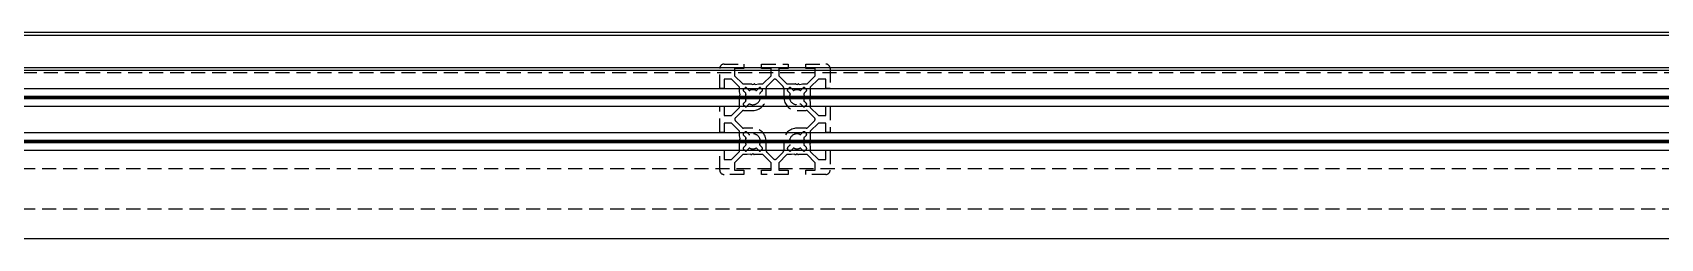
# Model space of a CAD drawing. Extents: x -3 to 4647, y -8 to 2018.
# Drawn here: x 1585 to 2322, y 148 to 241 of the extents above; entities that cross this region are included whole.
import ezdxf

# ---------------------------------------------------------------- set-up
doc = ezdxf.new("R2010")
doc.units = 0
doc.header["$LTSCALE"] = 0.5
doc.linetypes.add('DASHED', pattern=[19.05, 12.7, -6.35])
doc.layers.add('MSM_CONTINUOUS', color=7, linetype='CONTINUOUS')
doc.layers.add('MSM_DASHED', color=4, linetype='DASHED')

msp = doc.modelspace()

# ---------------------------------------------------------------- linework, layer by layer
at = {"layer": 'MSM_CONTINUOUS'}
for p, q in [((3956.35, 240), (856.35, 240)), ((3911.35, 241.31), (901.35, 241.31)), ((1084.43, 225.5), (3786.35, 225.5)), ((1085.69, 224.3), (3786.35, 224.3)), ((1107.65, 216), (3786.35, 216)), ((1107.65, 212.52), (3786.35, 212.52)), ((1107.65, 212), (3786.35, 212)), ((1107.65, 211.48), (3786.35, 211.48)), ((1107.65, 208), (3786.35, 208)), ((1107.65, 196), (3786.35, 196)), ((1107.65, 192.52), (3786.35, 192.52)), ((1107.65, 192), (3786.35, 192)), ((1107.65, 191.48), (3786.35, 191.48)), ((1107.65, 188), (3786.35, 188)), ((1107.65, 148), (3786.35, 148))]:
    msp.add_line(p, q, dxfattribs=at)
at = {"layer": 'MSM_DASHED'}
for p, q in [((3911.35, 223.01), (901.35, 223.01)), ((1896.35, 216), (1896.35, 225)), ((1898.35, 227), (1907.35, 227)), ((1907.35, 225), (1903.1, 225)), ((1903.1, 225), (1903.1, 221.66)), ((1903.1, 221.66), (1906.76, 218)), ((1907.35, 227), (1907.35, 225)), ((1915.35, 225), (1915.35, 227)), ((1915.35, 227), (1927.35, 227)), ((1919.6, 225), (1915.35, 225)), ((1915.93, 218), (1919.6, 221.66)), ((1919.6, 221.66), (1919.6, 225)), ((1927.35, 225), (1923.1, 225)), ((1923.1, 225), (1923.1, 221.66)), ((1923.1, 221.66), (1926.76, 218)), ((1927.35, 227), (1927.35, 225)), ((1935.35, 225), (1935.35, 227)), ((1935.35, 227), (1944.35, 227)), ((1939.6, 225), (1935.35, 225)), ((1935.93, 218), (1939.6, 221.66)), ((1939.6, 221.66), (1939.6, 225)), ((1946.35, 225), (1946.35, 216)), ((1898.35, 216), (1896.35, 216)), ((1901.68, 220.25), (1898.35, 220.25)), ((1898.35, 220.25), (1898.35, 216)), ((1905.35, 216.59), (1901.68, 220.25)), ((1905.35, 214.5), (1905.35, 216.59)), ((1905.6, 213.22), (1905.35, 214.5)), ((1906.76, 218), (1910.69, 218)), ((1907.11, 215.54), (1907.81, 216.24)), ((1908.14, 213.79), (1907.11, 214.83)), ((1908.52, 216.24), (1909.56, 215.21)), ((1910.94, 217.93), (1911.35, 217.7)), ((1911.35, 217.7), (1911.75, 217.93)), ((1912.25, 217.93), (1912.57, 217.75)), ((1912.57, 217.75), (1913.85, 218)), ((1913.14, 215.21), (1914.18, 216.24)), ((1913.85, 218), (1915.93, 218)), ((1915.59, 214.83), (1914.55, 213.79)), ((1914.88, 216.24), (1915.59, 215.54)), ((1917.35, 212), (1917.35, 216.17)), ((1917.64, 216.88), (1920.64, 219.88)), ((1922.06, 219.88), (1925.06, 216.88)), ((1925.35, 216.17), (1925.35, 212)), ((1926.76, 218), (1930.69, 218)), ((1927.11, 215.54), (1927.81, 216.24)), ((1928.14, 213.79), (1927.11, 214.83)), ((1928.52, 216.24), (1929.56, 215.21)), ((1930.94, 217.93), (1931.35, 217.7)), ((1931.35, 217.7), (1931.75, 217.93)), ((1932.25, 217.93), (1932.57, 217.75)), ((1932.57, 217.75), (1933.85, 218)), ((1933.14, 215.21), (1934.18, 216.24)), ((1933.85, 218), (1935.93, 218)), ((1935.59, 214.83), (1934.55, 213.79)), ((1934.88, 216.24), (1935.59, 215.54)), ((1941.01, 220.25), (1937.35, 216.59)), ((1937.35, 216.59), (1937.35, 212.65)), ((1944.35, 220.25), (1941.01, 220.25)), ((1944.35, 216), (1944.35, 220.25)), ((1946.35, 216), (1944.35, 216)), ((1896.35, 196), (1896.35, 208)), ((1896.35, 208), (1898.35, 208)), ((1898.35, 208), (1898.35, 203.75)), ((1901.68, 203.75), (1905.35, 207.41)), ((1905.35, 207.41), (1905.35, 211.35)), ((1905.42, 212.9), (1905.6, 213.22)), ((1905.65, 212), (1905.42, 212.4)), ((1905.42, 211.6), (1905.65, 212)), ((1907.11, 209.17), (1908.14, 210.21)), ((1907.81, 207.76), (1907.11, 208.46)), ((1909.56, 208.79), (1908.52, 207.76)), ((1934.18, 207.76), (1933.14, 208.79)), ((1934.55, 210.21), (1935.59, 209.17)), ((1935.59, 208.46), (1934.88, 207.76)), ((1937.28, 212.4), (1937.05, 212)), ((1937.05, 212), (1937.28, 211.6)), ((1937.28, 211.1), (1937.1, 210.78)), ((1937.1, 210.78), (1937.35, 209.5)), ((1937.35, 209.5), (1937.35, 207.41)), ((1937.35, 207.41), (1941.01, 203.75)), ((1944.35, 203.75), (1944.35, 208)), ((1944.35, 208), (1946.35, 208)), ((1946.35, 208), (1946.35, 196)), ((1898.35, 203.75), (1901.68, 203.75)), ((1901.68, 200.25), (1898.35, 200.25)), ((1898.35, 200.25), (1898.35, 196)), ((1905.35, 196.59), (1901.68, 200.25)), ((1903.47, 202.71), (1906.47, 205.71)), ((1906.47, 198.29), (1903.47, 201.29)), ((1907.18, 206), (1911.35, 206)), ((1931.35, 206), (1935.52, 206)), ((1936.23, 205.71), (1939.23, 202.71)), ((1939.23, 201.29), (1936.23, 198.29)), ((1941.01, 200.25), (1937.35, 196.59)), ((1941.01, 203.75), (1944.35, 203.75)), ((1944.35, 200.25), (1941.01, 200.25)), ((1944.35, 196), (1944.35, 200.25)), ((1898.35, 196), (1896.35, 196)), ((1905.35, 194.5), (1905.35, 196.59)), ((1905.6, 193.22), (1905.35, 194.5)), ((1905.42, 192.9), (1905.6, 193.22)), ((1905.65, 192), (1905.42, 192.4)), ((1905.42, 191.6), (1905.65, 192)), ((1907.11, 195.54), (1907.81, 196.24)), ((1908.14, 193.79), (1907.11, 194.83)), ((1911.35, 198), (1907.18, 198)), ((1908.52, 196.24), (1909.56, 195.21)), ((1917.35, 187.83), (1917.35, 192)), ((1925.35, 192), (1925.35, 187.83)), ((1935.52, 198), (1931.35, 198)), ((1933.14, 195.21), (1934.18, 196.24)), ((1935.59, 194.83), (1934.55, 193.79)), ((1934.88, 196.24), (1935.59, 195.54)), ((1937.28, 192.4), (1937.05, 192)), ((1937.05, 192), (1937.28, 191.6)), ((1937.35, 196.59), (1937.35, 192.65)), ((1946.35, 196), (1944.35, 196)), ((1896.35, 179), (1896.35, 188)), ((1896.35, 188), (1898.35, 188)), ((1898.35, 188), (1898.35, 183.75)), ((1901.68, 183.75), (1905.35, 187.41)), ((1906.76, 186), (1903.1, 182.34)), ((1905.35, 187.41), (1905.35, 191.35)), ((1908.85, 186), (1906.76, 186)), ((1907.11, 189.17), (1908.14, 190.21)), ((1907.81, 187.76), (1907.11, 188.46)), ((1909.56, 188.79), (1908.52, 187.76)), ((1910.13, 186.25), (1908.85, 186)), ((1910.44, 186.07), (1910.13, 186.25)), ((1911.35, 186.3), (1910.94, 186.07)), ((1911.75, 186.07), (1911.35, 186.3)), ((1915.93, 186), (1912, 186)), ((1914.18, 187.76), (1913.14, 188.79)), ((1914.55, 190.21), (1915.59, 189.17)), ((1915.59, 188.46), (1914.88, 187.76)), ((1919.6, 182.34), (1915.93, 186)), ((1920.64, 184.12), (1917.64, 187.12)), ((1925.06, 187.12), (1922.06, 184.12)), ((1926.76, 186), (1923.1, 182.34)), ((1928.85, 186), (1926.76, 186)), ((1927.11, 189.17), (1928.14, 190.21)), ((1927.81, 187.76), (1927.11, 188.46)), ((1929.56, 188.79), (1928.52, 187.76)), ((1930.13, 186.25), (1928.85, 186)), ((1930.44, 186.07), (1930.13, 186.25)), ((1931.35, 186.3), (1930.94, 186.07)), ((1931.75, 186.07), (1931.35, 186.3)), ((1935.93, 186), (1932, 186)), ((1934.18, 187.76), (1933.14, 188.79)), ((1934.55, 190.21), (1935.59, 189.17)), ((1935.59, 188.46), (1934.88, 187.76)), ((1939.6, 182.34), (1935.93, 186)), ((1937.28, 191.1), (1937.1, 190.78)), ((1937.1, 190.78), (1937.35, 189.5)), ((1937.35, 189.5), (1937.35, 187.41)), ((1937.35, 187.41), (1941.01, 183.75)), ((1944.35, 183.75), (1944.35, 188)), ((1944.35, 188), (1946.35, 188)), ((1946.35, 188), (1946.35, 179)), ((3786.73, 179.6), (901.35, 179.6)), ((1898.35, 183.75), (1901.68, 183.75)), ((1907.35, 177), (1898.35, 177)), ((1903.1, 182.34), (1903.1, 179)), ((1903.1, 179), (1907.35, 179)), ((1907.35, 179), (1907.35, 177)), ((1915.35, 177), (1915.35, 179)), ((1915.35, 179), (1919.6, 179)), ((1927.35, 177), (1915.35, 177)), ((1919.6, 179), (1919.6, 182.34)), ((1923.1, 182.34), (1923.1, 179)), ((1923.1, 179), (1927.35, 179)), ((1927.35, 179), (1927.35, 177)), ((1935.35, 177), (1935.35, 179)), ((1935.35, 179), (1939.6, 179)), ((1944.35, 177), (1935.35, 177)), ((1939.6, 179), (1939.6, 182.34)), ((1941.01, 183.75), (1944.35, 183.75)), ((3786.73, 161.3), (901.35, 161.3))]:
    msp.add_line(p, q, dxfattribs=at)
for centre, radius, start, end in [((1898.35, 225), 2, 90, 180), ((1944.35, 225), 2, 0, 90), ((1907.46, 215.18), 0.5, 135, 225), ((1908.17, 215.89), 0.5, 45, 135), ((1907.86, 213.51), 0.4, 336.61827, 45), ((1909.84, 215.49), 0.4, 225, 293.38173), ((1911.35, 212), 3.4, 66.61827, 113.38173), ((1910.69, 217.5), 0.5, 60, 90), ((1912, 217.5), 0.5, 60, 120), ((1912.86, 215.49), 0.4, 246.61827, 315), ((1914.53, 215.89), 0.5, 45, 135), ((1914.84, 213.51), 0.4, 135, 203.38173), ((1915.24, 215.18), 0.5, 315, 45), ((1918.35, 216.17), 1, 135, 180), ((1921.35, 219.17), 1, 45, 135), ((1924.35, 216.17), 1, 0, 45), ((1927.46, 215.18), 0.5, 135, 225), ((1928.17, 215.89), 0.5, 45, 135), ((1927.86, 213.51), 0.4, 336.61827, 45), ((1929.84, 215.49), 0.4, 225, 293.38173), ((1931.35, 212), 3.4, 66.61827, 113.38173), ((1930.69, 217.5), 0.5, 60, 90), ((1932, 217.5), 0.5, 60, 120), ((1932.86, 215.49), 0.4, 246.61827, 315), ((1934.53, 215.89), 0.5, 45, 135), ((1934.84, 213.51), 0.4, 135, 203.38173), ((1935.24, 215.18), 0.5, 315, 45), ((1905.85, 212.65), 0.5, 150, 210), ((1905.85, 211.35), 0.5, 150, 180), ((1907.46, 208.82), 0.5, 135, 225), ((1908.17, 208.11), 0.5, 225, 315), ((1911.35, 212), 3.4, 156.61827, 203.38173), ((1907.86, 210.49), 0.4, 315, 23.38173), ((1909.84, 208.51), 0.4, 66.61827, 135), ((1911.35, 212), 3.4, 246.61827, 23.38173), ((1911.35, 212), 6, 270, 0), ((1931.35, 212), 6, 180, 270), ((1931.35, 212), 3.4, 156.61827, 293.38173), ((1932.86, 208.51), 0.4, 45, 113.38173), ((1934.53, 208.11), 0.5, 225, 315), ((1934.84, 210.49), 0.4, 156.61827, 225), ((1931.35, 212), 3.4, 336.61827, 23.38173), ((1935.24, 208.82), 0.5, 315, 45), ((1936.85, 212.65), 0.5, 330, 0), ((1936.85, 211.35), 0.5, 330, 30), ((1904.18, 202), 1, 135, 225), ((1907.18, 205), 1, 90, 135), ((1935.52, 205), 1, 45, 90), ((1938.52, 202), 1, 315, 45), ((1905.85, 192.65), 0.5, 150, 210), ((1907.18, 199), 1, 225, 270), ((1907.46, 195.18), 0.5, 135, 225), ((1908.17, 195.89), 0.5, 45, 135), ((1911.35, 192), 3.4, 156.61827, 203.38173), ((1907.86, 193.51), 0.4, 336.61827, 45), ((1909.84, 195.49), 0.4, 225, 293.38173), ((1911.35, 192), 3.4, 336.61827, 113.38173), ((1911.35, 192), 6, 0, 90), ((1931.35, 192), 6, 90, 180), ((1931.35, 192), 3.4, 66.61827, 203.38173), ((1932.86, 195.49), 0.4, 246.61827, 315), ((1934.53, 195.89), 0.5, 45, 135), ((1934.84, 193.51), 0.4, 135, 203.38173), ((1931.35, 192), 3.4, 336.61827, 23.38173), ((1935.52, 199), 1, 270, 315), ((1935.24, 195.18), 0.5, 315, 45), ((1936.85, 192.65), 0.5, 330, 0), ((1905.85, 191.35), 0.5, 150, 180), ((1907.46, 188.82), 0.5, 135, 225), ((1908.17, 188.11), 0.5, 225, 315), ((1907.86, 190.49), 0.4, 315, 23.38173), ((1909.84, 188.51), 0.4, 66.61827, 135), ((1911.35, 192), 3.4, 246.61827, 293.38173), ((1910.69, 186.5), 0.5, 240, 300), ((1912, 186.5), 0.5, 240, 270), ((1912.86, 188.51), 0.4, 45, 113.38173), ((1914.53, 188.11), 0.5, 225, 315), ((1914.84, 190.49), 0.4, 156.61827, 225), ((1915.24, 188.82), 0.5, 315, 45), ((1918.35, 187.83), 1, 180, 225), ((1924.35, 187.83), 1, 315, 0), ((1927.46, 188.82), 0.5, 135, 225), ((1928.17, 188.11), 0.5, 225, 315), ((1927.86, 190.49), 0.4, 315, 23.38173), ((1929.84, 188.51), 0.4, 66.61827, 135), ((1931.35, 192), 3.4, 246.61827, 293.38173), ((1930.69, 186.5), 0.5, 240, 300), ((1932, 186.5), 0.5, 240, 270), ((1932.86, 188.51), 0.4, 45, 113.38173), ((1934.53, 188.11), 0.5, 225, 315), ((1934.84, 190.49), 0.4, 156.61827, 225), ((1935.24, 188.82), 0.5, 315, 45), ((1936.85, 191.35), 0.5, 330, 30), ((1898.35, 179), 2, 180, 270), ((1921.35, 184.83), 1, 225, 315), ((1944.35, 179), 2, 270, 0)]:
    msp.add_arc(centre, radius, start, end, dxfattribs=at)

doc.saveas('drawing.dxf')
